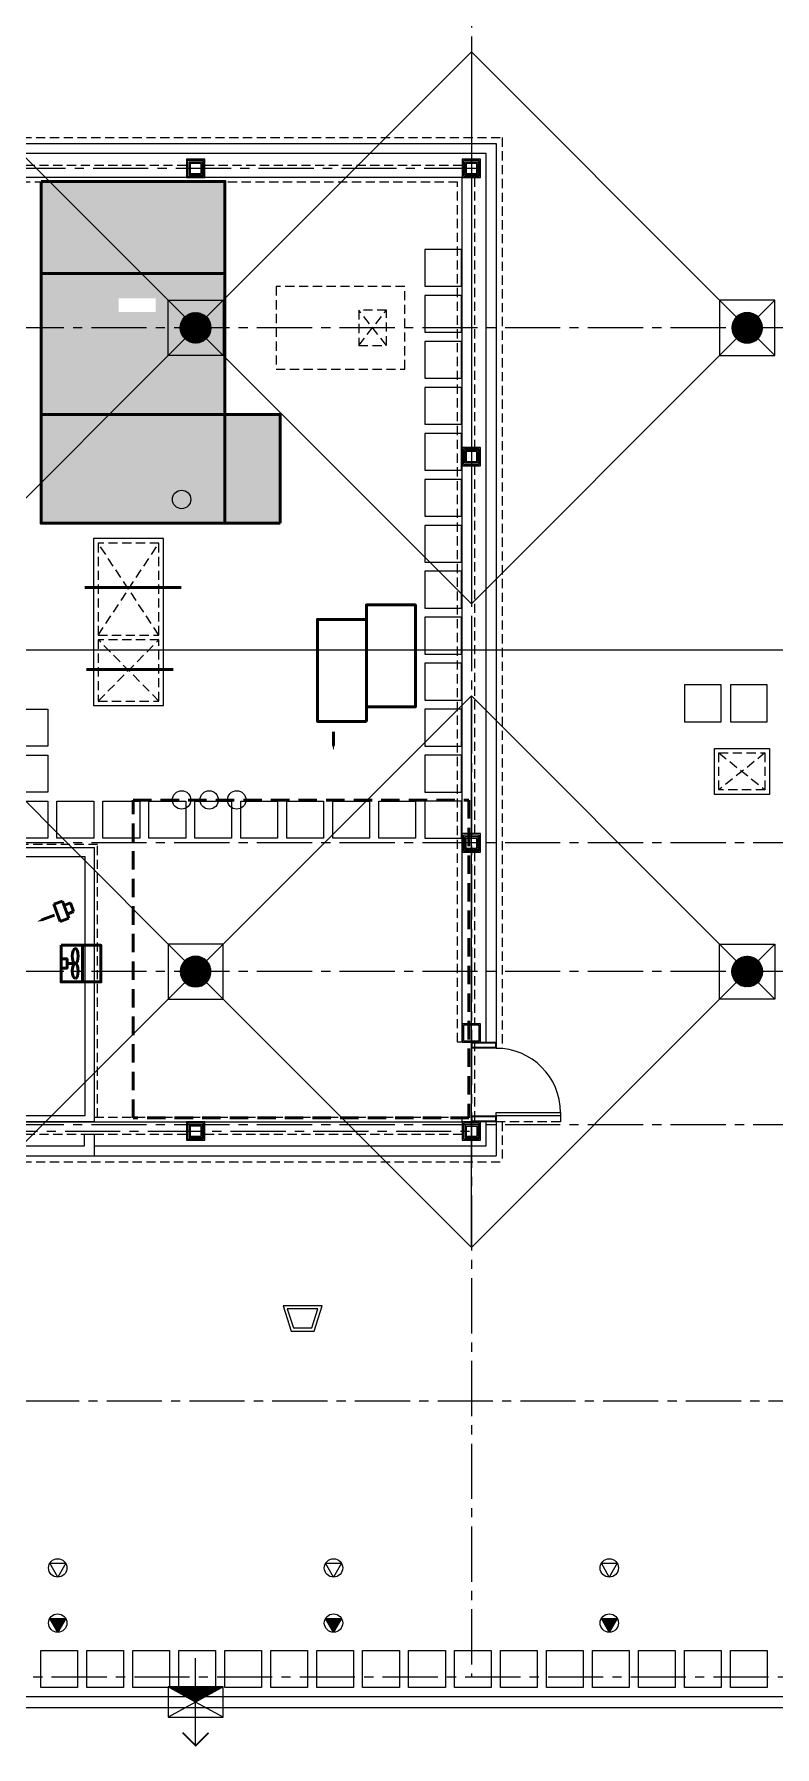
# Model space of a CAD drawing. Header units: inches. Extents: x 5893 to 9323, y 5265 to 7121.
# Drawn here: x 7503 to 7986, y 5284 to 6402 of the extents above; entities that cross this region are included whole.
import ezdxf

# ---------------------------------------------------------------- set-up
doc = ezdxf.new("R2010")
doc.units = ezdxf.units.IN
doc.header["$LTSCALE"] = 48
doc.header["$MEASUREMENT"] = 0
for name, pattern in [('CENTER2', [1.125, 0.75, -0.125, 0.125, -0.125]), ('DASHED2', [0.375, 0.25, -0.125]), ('HIDDEN2', [0.1875, 0.125, -0.0625])]:
    doc.linetypes.add(name, pattern=pattern)
doc.layers.get('0').update_dxf_attribs({"linetype": 'CONTINUOUS'})
for name, color, linetype in [('A_0_BLDGRD', 35, 'CENTER2'), ('A_9_CW_COPING', 2, 'CONTINUOUS'), ('A_9_PARAPET', 2, 'CONTINUOUS'), ('A_9_SCREEN WALL', 32, 'CONTINUOUS'), ('A_9_WALL', 31, 'CONTINUOUS'), ('A_MS_DRAINS', 7, 'CONTINUOUS'), ('A_MS_HATCH', 6, 'CONTINUOUS'), ('A_MS_HVAC', 2, 'CONTINUOUS'), ('A_MS_LIGHT', 3, 'CONTINUOUS'), ('A_MS_PAVERS', 1, 'CONTINUOUS'), ('A_MS_SLOPE_H', 3, 'CONTINUOUS'), ('A_MS_SLOPE_V', 1, 'CONTINUOUS'), ('columns', 2, 'CONTINUOUS'), ('M_1-9_DUCT', 9, 'CONTINUOUS'), ('M_2-9_SHAFT', 9, 'CONTINUOUS'), ('P_2-9_SLEEVE', 9, 'CONTINUOUS')]:
    doc.layers.add(name, color=color, linetype=linetype)
for name, color, linetype, lineweight in [('M-Anno-Text', 8, 'CONTINUOUS', 20), ('M-Cont', 230, 'CONTINUOUS', 50), ('M-Hvac-Eqpm', 34, 'CONTINUOUS', 50)]:
    doc.layers.add(name, color=color, linetype=linetype, lineweight=lineweight)

# ---------------------------------------------------------------- blocks, each defined once
blk = doc.blocks.new('RD-20DIA')
at = {"layer": 'A_MS_HATCH'}
h = blk.add_hatch(dxfattribs=at)
h.set_pattern_fill('ANSI37', color=256, scale=4, angle=90, style=0)
h.set_pattern_definition([(135, (-6240, -5706), (-0.35355339, -0.35355339), []), (225, (-6240, -5706), (0.35355339, -0.35355339), [])])
edge = h.paths.add_edge_path()
edge.add_arc((0, 0), 10, 0, 360)
at = {"layer": 'A_MS_DRAINS', "color": 30}
for p, q in [((-18, -18), (18, 18)), ((18, -18), (-18, 18))]:
    blk.add_line(p, q, dxfattribs=at)
at = {"layer": 'A_MS_DRAINS'}
blk.add_lwpolyline([(18, -18), (-18, -18), (-18, 18), (18, 18)], close=True, dxfattribs=at)
blk.add_circle((0, 0), 10, dxfattribs=at)
blk = doc.blocks.new('SD-6X24')
at = {"layer": 'A_MS_HATCH'}
h = blk.add_hatch(dxfattribs=at)
h.set_pattern_fill('ANSI37', color=256, scale=4, angle=270, style=0)
h.set_pattern_definition([(315, (-6969.3838, -6302.17434), (0.35355339, 0.35355339), []), (45, (-6969.3838, -6302.17434), (-0.35355339, 0.35355339), [])])
h.paths.add_polyline_path([(-18, -10), (0, 0), (18, -10)])
at = {"layer": 'A_MS_DRAINS'}
for p, q in [((0, 28.5), (0, -28.5)), ((-18, 10), (0, 0)), ((0, 0), (18, 10))]:
    blk.add_line(p, q, dxfattribs=at)
at = {"layer": 'A_MS_DRAINS', "const_width": 1}
blk.add_lwpolyline([(-8.5, 20), (0, 28.5), (8.5, 20)], dxfattribs=at)
at = {"layer": 'A_MS_DRAINS'}
for points in [[(-18, -10), (18, -10), (18, 10), (-18, 10)], [(-18, -10), (0, 0), (18, -10)]]:
    blk.add_lwpolyline(points, close=True, dxfattribs=at)
blk = doc.blocks.new('ARROWS')
blk.add_line((0, 0), (0.365, 0))
blk.add_solid([(0.365, 0.031), (0.365, -0.031), (0.5, 0)])
blk = doc.blocks.new('A$C5A135038')
at = {"layer": 'M-Hvac-Eqpm'}
blk.add_line((12, 22), (12, 16.7), dxfattribs=at)
for points in [[(24, 26), (0, 26), (0, 12), (24, 12)], [(15, 26), (9, 26), (9, 22), (15, 22)], [(24, 12), (0, 12), (0, 0), (24, 0)]]:
    blk.add_lwpolyline(points, close=True, dxfattribs=at)
for centre in [(7.1, 16.7), (16.9, 16.7)]:
    blk.add_ellipse(centre, major_axis=(-4.89, 0), ratio=0.393434, dxfattribs=at)
blk = doc.blocks.new('UHEATH')
for p, q in [((-1, 1), (-1, 0)), ((1, 1), (-1, 1)), ((-1, 0), (1, 0)), ((-0.5, 1.75), (0.5, 1.75)), ((-0.5, 1), (-0.5, 1.75)), ((0.5, 1.75), (0.5, 1)), ((1, 0), (1, 1))]:
    blk.add_line(p, q)

msp = doc.modelspace()

# ---------------------------------------------------------------- hatches: boundary and pattern name
at = {"layer": 'A_MS_HATCH'}
h = msp.add_hatch(dxfattribs=at)
h.set_pattern_fill('ANSI37', color=9, scale=4, angle=90, style=0)
h.set_pattern_definition([(225, (2439.64896, 11951.13416), (-0.35355339, 0.35355339), []), (135, (2439.64896, 11951.13416), (0.35355339, 0.35355339), [])])
h.paths.add_polyline_path([(7523.1961524, 5368), (7518, 5359), (7512.8038476, 5368)])
h = msp.add_hatch(dxfattribs=at)
h.set_pattern_fill('ANSI37', color=9, scale=4, angle=90, style=0)
h.set_pattern_definition([(225, (2619.64896, 11951.13416), (-0.35355339, 0.35355339), []), (135, (2619.64896, 11951.13416), (0.35355339, 0.35355339), [])])
h.paths.add_polyline_path([(7703.1961524, 5368), (7698, 5359), (7692.8038476, 5368)])
h = msp.add_hatch(dxfattribs=at)
h.set_pattern_fill('ANSI37', color=9, scale=4, angle=90, style=0)
h.set_pattern_definition([(225, (2799.64896, 11951.13416), (-0.35355339, 0.35355339), []), (135, (2799.64896, 11951.13416), (0.35355339, 0.35355339), [])])
h.paths.add_polyline_path([(7883.1961524, 5368), (7878, 5359), (7872.8038476, 5368)])
at = {"layer": 'A_MS_HVAC'}
h = msp.add_hatch(dxfattribs=at)
h.set_pattern_fill('DOTS', color=6, scale=84, style=0)
h.set_pattern_definition([(7e-15, (2e-12, 1440), (2.625, 5.25), [0, -5.25])])
h.paths.add_polyline_path([(7627.1002013, 6153.5), (7507.1002013, 6153.5), (7507.1002013, 6082.5), (7627.1002013, 6082.5)])
h.paths.add_polyline_path([(7627.1002013, 6082.5), (7663.1002013, 6082.5), (7663.1002013, 6153.5), (7627.1002013, 6153.5)])
h.paths.add_polyline_path([(7627.1002013, 6153.5), (7627.1002013, 6245.5), (7507.1002013, 6245.5), (7507.1002013, 6153.5)])
h.paths.add_polyline_path([(7557.8610795, 6220.3217166), (7557.8610795, 6229.3217166), (7581.8610795, 6229.3217166), (7581.8610795, 6220.3217166)], flags=16)
h.paths.add_polyline_path([(7627.1002013, 6245.5), (7627.1002013, 6305.5), (7507.1002013, 6305.5), (7507.1002013, 6245.5)])
h.paths.add_polyline_path([(6771.8983365, 6119.4439459), (6787.2811937, 6119.4439459), (6787.2811937, 6126.6439459), (6771.8983365, 6126.6439459)], flags=9)

# ---------------------------------------------------------------- linework, layer by layer
at = {"layer": 'A_0_BLDGRD'}
for p, q in [((7788, 6670), (7788, 5330)), ((7788, 6670), (7788, 5330)), ((8872, 6210), (6344, 6210)), ((8872, 6210), (6344, 6210)), ((8872, 5874), (6344, 5874)), ((8872, 5874), (6344, 5874)), ((8872, 5790), (6344, 5790)), ((8872, 5790), (6344, 5790)), ((8872, 5690), (6316, 5690)), ((8872, 5690), (6316, 5690)), ((6524, 5510), (8872, 5510)), ((6524, 5510), (8872, 5510)), ((6704, 5330), (8872, 5330)), ((6704, 5330), (8872, 5330))]:
    msp.add_line(p, q, dxfattribs=at)
at = {"layer": 'A_9_CW_COPING'}
for points in [[(6504, 5674.5), (6504, 5490), (6684, 5490), (6684, 5310), (8532, 5310), (8532, 5490), (8892, 5490), (8892, 6510), (8532, 6510), (8532, 6690), (6684, 6690), (6684, 6510), (6504, 6510), (6504, 6325.5)], [(6511, 5674.5), (6511, 5497), (6691, 5497), (6691, 5317), (8525, 5317), (8525, 5497), (8885, 5497), (8885, 6503), (8525, 6503), (8525, 6683), (6691, 6683), (6691, 6503), (6511, 6503), (6511, 6325.5)]]:
    msp.add_lwpolyline(points, dxfattribs=at)
at = {"layer": 'A_9_PARAPET'}
msp.add_lwpolyline([(7804.125, 5696.0029885), (7804.125, 5698.0029885), (7846.1190231, 5698.0029885), (7846.1190231, 5696.0029885)], close=True, dxfattribs=at)
msp.add_arc((7804.125, 5698.0029885), 41.9940231, 0, 90, dxfattribs=at)
at = {"layer": 'A_9_SCREEN WALL', "linetype": 'HIDDEN2'}
for p, q in [((6315.875, 6334.125), (7808.125, 6334.125)), ((7808.125, 6334.125), (7808.125, 5739.9970115)), ((7782, 5743.9970115), (7779, 5743.9970115)), ((7804.125, 5739.9970115), (7808.125, 5739.9970115)), ((7846.1190231, 5692.0029885), (7804.125, 5692.0029885)), ((7808.125, 5692.0029885), (7808.125, 5665.875)), ((7846.1190231, 5696.0029885), (7846.1190231, 5692.0029885)), ((6315.875, 5665.875), (7808.125, 5665.875))]:
    msp.add_line(p, q, dxfattribs=at)
at = {"layer": 'A_9_SCREEN WALL'}
for p, q in [((6319.875, 6330.125), (7804.125, 6330.125)), ((7797.625, 6323.625), (7450, 6323.625)), ((7797.625, 5743.9970115), (7797.625, 6323.625)), ((7804.125, 6330.125), (7804.125, 5743.9970115)), ((7797.625, 5676.375), (7797.625, 5692.0029885)), ((7804.125, 5692.0029885), (7804.125, 5669.875)), ((6977.75, 5676.375), (7535.5, 5676.375)), ((7535.5, 5676.375), (7535.5, 5684.0029885)), ((7535.5, 5684.0029885), (7542, 5684.0029885)), ((7542, 5676.375), (7797.625, 5676.375)), ((6319.875, 5669.875), (7804.125, 5669.875))]:
    msp.add_line(p, q, dxfattribs=at)
at = {"layer": 'A_9_SCREEN WALL', "color": 66, "linetype": 'CENTER2'}
for p, q in [((7793.1182862, 6314), (6334, 6314)), ((6334.7906211, 5686), (7793.1182862, 5686))]:
    msp.add_line(p, q, dxfattribs=at)
at = {"layer": 'A_9_SCREEN WALL', "color": 2, "linetype": 'HIDDEN2'}
for p, q in [((7434, 6315.9970115), (7602, 6315.9970115)), ((7614, 6315.9970115), (7782, 6315.9970115)), ((7790, 6307.9970115), (7790, 6132.0029885)), ((7790, 6119.9970115), (7790, 5880.0029885)), ((7790, 5867.9970115), (7790, 5756.0029885)), ((7790, 5743.9970115), (7790, 5692.0029885)), ((7434, 5684.0029885), (7602, 5684.0029885)), ((7614, 5684.0029885), (7782, 5684.0029885))]:
    msp.add_line(p, q, dxfattribs=at)
at = {"layer": 'A_9_SCREEN WALL', "color": 2}
for points in [[(7614, 6320.0029885), (7602, 6320.0029885), (7602, 6307.9970115), (7614, 6307.9970115)], [(7613.1182862, 6319.0473235), (7602.7906211, 6319.0473235), (7602.7906211, 6308.8455662), (7613.1182862, 6308.8455662)], [(7794, 6320.0029885), (7782, 6320.0029885), (7782, 6307.9970115), (7794, 6307.9970115)], [(7793.1182862, 6319.0473235), (7782.7906211, 6319.0473235), (7782.7906211, 6308.8455662), (7793.1182862, 6308.8455662)], [(7794, 6132.0029885), (7782, 6132.0029885), (7782, 6119.9970115), (7794, 6119.9970115)], [(7793.1182862, 6131.0473235), (7782.7906211, 6131.0473235), (7782.7906211, 6120.8455662), (7793.1182862, 6120.8455662)], [(7794, 5880.0029885), (7782, 5880.0029885), (7782, 5867.9970115), (7794, 5867.9970115)], [(7793.1182862, 5879.0473235), (7782.7906211, 5879.0473235), (7782.7906211, 5868.8455662), (7793.1182862, 5868.8455662)], [(7794, 5756.0029885), (7782, 5756.0029885), (7782, 5743.9970115), (7794, 5743.9970115)], [(7793.1182862, 5755.0473235), (7782.7906211, 5755.0473235), (7782.7906211, 5744.8455662), (7793.1182862, 5744.8455662)], [(7788.5, 5740.4970115), (7788.5, 5743.4970115), (7803.625, 5743.4970115), (7803.625, 5740.4970115)], [(7614, 5692.0029885), (7602, 5692.0029885), (7602, 5679.9970115), (7614, 5679.9970115)], [(7613.1182862, 5691.0473235), (7602.7906211, 5691.0473235), (7602.7906211, 5680.8455662), (7613.1182862, 5680.8455662)], [(7794, 5692.0029885), (7782, 5692.0029885), (7782, 5679.9970115), (7794, 5679.9970115)], [(7793.1182862, 5691.0473235), (7782.7906211, 5691.0473235), (7782.7906211, 5680.8455662), (7793.1182862, 5680.8455662)], [(7788.5, 5692.5029885), (7788.5, 5695.5029885), (7803.625, 5695.5029885), (7803.625, 5692.5029885)]]:
    msp.add_lwpolyline(points, close=True, dxfattribs=at)
at = {"layer": 'A_9_SCREEN WALL', "linetype": 'HIDDEN2'}
for points in [[(7779, 5743.9970115), (7779, 6304.9970115), (7450, 6304.9970115)], [(7543.96875, 5695.0029885), (7543.96875, 5873), (7495.96875, 5873)], [(7542, 5695.0029885), (7782, 5695.0029885)]]:
    msp.add_lwpolyline(points, dxfattribs=at)
at = {"layer": 'A_9_SCREEN WALL'}
for points in [[(7782, 5743.9970115), (7782, 6307.9970115), (7452, 6307.9970115)], [(6969.25, 5692.0029885), (7534, 5692.0029885)], [(7534, 5692.0029885), (7782, 5692.0029885)], [(7782, 5692.0029885), (7782, 5695.0029885)], [(7542, 5669.875), (7542, 5684.0029885)]]:
    msp.add_lwpolyline(points, dxfattribs=at)
at = {"layer": 'A_9_SCREEN WALL', "color": 2}
for points in [[(7788, 5739.9970115), (7788, 5743.9970115), (7804.125, 5743.9970115), (7804.125, 5739.9970115), (7788, 5739.9970115)], [(7788, 5692.0029885), (7788, 5696.0029885), (7804.125, 5696.0029885), (7804.125, 5692.0029885), (7788, 5692.0029885)]]:
    msp.add_lwpolyline(points, dxfattribs=at)
at = {"layer": 'A_9_WALL'}
for p, q in [((7495.96875, 5871), (7541.96875, 5871)), ((7541.96875, 5692.0029885), (7541.96875, 5871)), ((7495.96875, 5865), (7535.96875, 5865)), ((7535.96875, 5696.1279885), (7535.96875, 5865)), ((7541.96875, 5692.0029885), (6971.21875, 5692.0029885)), ((6977.71875, 5696.1279885), (7535.96875, 5696.1279885))]:
    msp.add_line(p, q, dxfattribs=at)
at = {"layer": 'A_MS_DRAINS', "color": 3}
for points in [[(7523.1961524, 5404), (7518, 5395), (7512.8038476, 5404)], [(7703.1961524, 5404), (7698, 5395), (7692.8038476, 5404)], [(7883.1961524, 5404), (7878, 5395), (7872.8038476, 5404)], [(7523.1961524, 5368), (7518, 5359), (7512.8038476, 5368)], [(7703.1961524, 5368), (7698, 5359), (7692.8038476, 5368)], [(7883.1961524, 5368), (7878, 5359), (7872.8038476, 5368)]]:
    msp.add_lwpolyline(points, close=True, dxfattribs=at)
for centre in [(7518, 5401), (7698, 5401), (7878, 5401), (7518, 5365), (7698, 5365), (7878, 5365)]:
    msp.add_circle(centre, 6, dxfattribs=at)
at = {"layer": 'A_MS_HVAC', "linetype": 'HIDDEN2'}
for p, q in [((7714.4997229, 6198.5), (7732.4997229, 6221.5)), ((7732.4997229, 6198.5), (7714.4997229, 6221.5))]:
    msp.add_line(p, q, dxfattribs=at)
for points in [[(7744.4997229, 6183), (7744.4997229, 6237), (7660.4997229, 6237), (7660.4997229, 6183)], [(7714.4997229, 6221.5), (7714.4997229, 6198.5), (7732.4997229, 6198.5), (7732.4997229, 6221.5)]]:
    msp.add_lwpolyline(points, close=True, dxfattribs=at)
at = {"layer": 'A_MS_LIGHT'}
for points in [[(7670.3925746, 5555.5123318), (7685.3074254, 5555.5123318), (7690.5945659, 5571.9429867), (7665.1054341, 5571.9429867)], [(7671.85, 5557.5123318), (7671.85, 5557.5123318), (7683.85, 5557.5123318), (7687.85, 5569.9429867), (7667.85, 5569.9429867), (7671.85, 5557.5123318)]]:
    msp.add_lwpolyline(points, close=True, dxfattribs=at)
at = {"layer": 'A_MS_PAVERS'}
for points in [[(7757.5, 6261.125), (7757.5, 6237.125), (7781.5, 6237.125), (7781.5, 6261.125)], [(7757.5, 6231.125), (7757.5, 6207.125), (7781.5, 6207.125), (7781.5, 6231.125)], [(7757.5, 6201.125), (7757.5, 6177.125), (7781.5, 6177.125), (7781.5, 6201.125)], [(7757.5, 6171.125), (7757.5, 6147.125), (7781.5, 6147.125), (7781.5, 6171.125)], [(7757.5, 6141.125), (7757.5, 6117.125), (7781.5, 6117.125), (7781.5, 6141.125)], [(7757.5, 6111.125), (7757.5, 6087.125), (7781.5, 6087.125), (7781.5, 6111.125)], [(7757.5, 6081.125), (7757.5, 6057.125), (7781.5, 6057.125), (7781.5, 6081.125)], [(7757.5, 6051.125), (7757.5, 6027.125), (7781.5, 6027.125), (7781.5, 6051.125)], [(7757.5, 6021.125), (7757.5, 5997.125), (7781.5, 5997.125), (7781.5, 6021.125)], [(7757.5, 5991.125), (7757.5, 5967.125), (7781.5, 5967.125), (7781.5, 5991.125)], [(7927, 5977), (7927, 5953), (7951, 5953), (7951, 5977)], [(7957, 5977), (7957, 5953), (7981, 5953), (7981, 5977)], [(7487.5, 5961.125), (7511.5, 5961.125), (7511.5, 5937.125), (7487.5, 5937.125)], [(7757.5, 5961.125), (7757.5, 5937.125), (7781.5, 5937.125), (7781.5, 5961.125)], [(7487.5, 5931.125), (7511.5, 5931.125), (7511.5, 5907.125), (7487.5, 5907.125)], [(7757.5, 5931.125), (7757.5, 5907.125), (7781.5, 5907.125), (7781.5, 5931.125)], [(7487.5, 5901.125), (7511.5, 5901.125), (7511.5, 5877.125), (7487.5, 5877.125)], [(7517.5, 5901.125), (7541.5, 5901.125), (7541.5, 5877.125), (7517.5, 5877.125)], [(7547.5, 5901.125), (7571.5, 5901.125), (7571.5, 5877.125), (7547.5, 5877.125)], [(7577.5, 5901.125), (7601.5, 5901.125), (7601.5, 5877.125), (7577.5, 5877.125)], [(7607.5, 5901.125), (7631.5, 5901.125), (7631.5, 5877.125), (7607.5, 5877.125)], [(7637.5, 5901.125), (7661.5, 5901.125), (7661.5, 5877.125), (7637.5, 5877.125)], [(7667.5, 5901.125), (7691.5, 5901.125), (7691.5, 5877.125), (7667.5, 5877.125)], [(7697.5, 5901.125), (7721.5, 5901.125), (7721.5, 5877.125), (7697.5, 5877.125)], [(7727.5, 5901.125), (7751.5, 5901.125), (7751.5, 5877.125), (7727.5, 5877.125)], [(7757.5, 5901.125), (7757.5, 5877.125), (7781.5, 5877.125), (7781.5, 5901.125)], [(7507, 5323), (7507, 5347), (7531, 5347), (7531, 5323)], [(7537, 5323), (7537, 5347), (7561, 5347), (7561, 5323)], [(7567, 5323), (7567, 5347), (7591, 5347), (7591, 5323)], [(7597, 5323), (7597, 5347), (7621, 5347), (7621, 5323)], [(7627, 5323), (7627, 5347), (7651, 5347), (7651, 5323)], [(7657, 5323), (7657, 5347), (7681, 5347), (7681, 5323)], [(7687, 5323), (7687, 5347), (7711, 5347), (7711, 5323)], [(7717, 5323), (7717, 5347), (7741, 5347), (7741, 5323)], [(7747, 5323), (7747, 5347), (7771, 5347), (7771, 5323)], [(7777, 5323), (7777, 5347), (7801, 5347), (7801, 5323)], [(7807, 5323), (7807, 5347), (7831, 5347), (7831, 5323)], [(7837, 5323), (7837, 5347), (7861, 5347), (7861, 5323)], [(7867, 5323), (7867, 5347), (7891, 5347), (7891, 5323)], [(7897, 5323), (7897, 5347), (7921, 5347), (7921, 5323)], [(7927, 5323), (7927, 5347), (7951, 5347), (7951, 5323)], [(7957, 5323), (7957, 5347), (7981, 5347), (7981, 5323)]]:
    msp.add_lwpolyline(points, close=True, dxfattribs=at)
at = {"layer": 'A_MS_SLOPE_H'}
for p, q in [((7788, 6390), (7788, 6030)), ((7452, 6000), (8885, 6000)), ((7788, 5610), (7788, 5970))]:
    msp.add_line(p, q, dxfattribs=at)
at = {"layer": 'A_MS_SLOPE_V'}
for p, q in [((7210.625, 6607.375), (7590, 6228)), ((7788, 6390), (7626, 6228)), ((7950, 6228), (7788, 6390)), ((7452, 6054), (7590, 6192)), ((7788, 6030), (7626, 6192)), ((7950, 6192), (7788, 6030)), ((7788, 5970), (7626, 5808)), ((7950, 5808), (7788, 5970)), ((7452, 5946), (7590, 5808)), ((7210.625, 5392.625), (7590, 5772)), ((7788, 5610), (7626, 5772)), ((7950, 5772), (7788, 5610))]:
    msp.add_line(p, q, dxfattribs=at)
at = {"layer": 'columns'}
for points in [[(7612.3913875, 6318.0823612), (7603.6828374, 6318.0823612), (7603.6828374, 6309.8263843), (7612.3913875, 6309.8263843)], [(7611.5096737, 6317.1266963), (7604.4734584, 6317.1266963), (7604.4734584, 6310.674939), (7611.5096737, 6310.674939)], [(7792.3913875, 6318.0823612), (7783.6828374, 6318.0823612), (7783.6828374, 6309.8263843), (7792.3913875, 6309.8263843)], [(7791.5096737, 6317.1266963), (7784.4734584, 6317.1266963), (7784.4734584, 6310.674939), (7791.5096737, 6310.674939)], [(7792.3913875, 6130.1623626), (7783.6828374, 6130.1623626), (7783.6828374, 6121.9063857), (7792.3913875, 6121.9063857)], [(7791.5096737, 6129.2066977), (7784.4734584, 6129.2066977), (7784.4734584, 6122.7549404), (7791.5096737, 6122.7549404)], [(7792.3474149, 5877.8439947), (7783.6388648, 5877.8439947), (7783.6388648, 5869.5880178), (7792.3474149, 5869.5880178)], [(7791.4657012, 5876.8883298), (7784.4294859, 5876.8883298), (7784.4294859, 5870.4365725), (7791.4657012, 5870.4365725)], [(7612.3913875, 5690.0823612), (7603.6828374, 5690.0823612), (7603.6828374, 5681.8263843), (7612.3913875, 5681.8263843)], [(7611.5096737, 5689.1266963), (7604.4734584, 5689.1266963), (7604.4734584, 5682.674939), (7611.5096737, 5682.674939)], [(7792.5405415, 5689.9902311), (7783.8319914, 5689.9902311), (7783.8319914, 5681.7342541), (7792.5405415, 5681.7342541)], [(7791.6588277, 5689.0345661), (7784.6226124, 5689.0345661), (7784.6226124, 5682.5828088), (7791.6588277, 5682.5828088)]]:
    msp.add_lwpolyline(points, close=True, dxfattribs=at)
at = {"layer": 'M-Cont'}
for p, q in [((7598.4923754, 6040.4721986), (7535.6470198, 6040.4721986)), ((7593.2491136, 5987.0221466), (7536.7491262, 5987.0221466))]:
    msp.add_line(p, q, dxfattribs=at)
at = {"layer": 'M-Hvac-Eqpm'}
for p, q in [((7507.1002013, 6245.5), (7627.1002013, 6245.5)), ((7507.1002013, 6153.5), (7627.1002013, 6153.5))]:
    msp.add_line(p, q, dxfattribs=at)
for points in [[(7507.1002013, 6305.5), (7627.1002013, 6305.5), (7627.1002013, 6082.5), (7507.1002013, 6082.5)], [(7663.1002013, 6082.5), (7627.1002013, 6082.5), (7627.1002013, 6153.5), (7663.1002013, 6153.5)], [(7719.5, 5962.7072126), (7719.5, 6029.2357375), (7751.5, 6029.2357375), (7751.5, 5962.7072126)], [(7719.5, 5953.2357375), (7719.5, 6019.7642625), (7687.5, 6019.7642625), (7687.5, 5953.2357375)]]:
    msp.add_lwpolyline(points, close=True, dxfattribs=at)
at = {"layer": 'M-Hvac-Eqpm', "linetype": 'DASHED2'}
msp.add_lwpolyline([(7567.161041, 5901.7724643), (7786.2916772, 5901.7724643), (7786.2916772, 5694.6079505), (7567.161041, 5694.6079505)], close=True, dxfattribs=at)
at = {"layer": 'M_1-9_DUCT', "linetype": 'HIDDEN2'}
for p, q in [((7584.03125, 6009.5), (7544.40625, 6069.5)), ((7544.40625, 6009.5), (7584.03125, 6069.5)), ((7584.03125, 5966.5), (7544.40625, 6006.5)), ((7544.40625, 5966.5), (7584.03125, 6006.5)), ((7949.59375, 5932.625), (7979.59375, 5908.625)), ((7979.59375, 5932.625), (7949.59375, 5908.625))]:
    msp.add_line(p, q, dxfattribs=at)
for points in [[(7544.40625, 6069.5), (7544.40625, 6009.5), (7584.03125, 6009.5), (7584.03125, 6069.5)], [(7544.40625, 6006.5), (7544.40625, 5966.5), (7584.03125, 5966.5), (7584.03125, 6006.5)], [(7979.59375, 5932.625), (7979.59375, 5908.625), (7949.59375, 5908.625), (7949.59375, 5932.625)]]:
    msp.add_lwpolyline(points, close=True, dxfattribs=at)
at = {"layer": 'M_2-9_SHAFT'}
for points in [[(7541.40625, 6072.5), (7541.40625, 5963.5), (7587.03125, 5963.5), (7587.03125, 6072.5)], [(7982.59375, 5935.625), (7982.59375, 5905.625), (7946.59375, 5905.625), (7946.59375, 5935.625)]]:
    msp.add_lwpolyline(points, close=True, dxfattribs=at)
at = {"layer": 'P_2-9_SLEEVE'}
for centre in [(7598.84375, 6098), (7598.84375, 5902), (7616.84375, 5902), (7634.84375, 5902)]:
    msp.add_circle(centre, 6, dxfattribs=at)

# ---------------------------------------------------------------- block references
for name, p, rotation in [('RD-20DIA', (7608, 6210), 180.0000000000002), ('SD-6X24', (7608, 5313.5), 180)]:
    msp.add_blockref(name, p, dxfattribs=dict(rotation=rotation))
at = {"xscale": -1}
for p, rotation in [((7968, 6210), 179.9999999999998), ((7608, 5790), 359.9999999999998)]:
    msp.add_blockref('RD-20DIA', p, dxfattribs=dict(at, rotation=rotation))
msp.add_blockref('RD-20DIA', (7968, 5790))
at = {"layer": 'M-Anno-Text', "rotation": 90}
msp.add_blockref('A$C5A135038', (7546.1374237, 5783.2402224), dxfattribs=at)
at = {"layer": 'M-Hvac-Eqpm'}
for name, p, xscale, yscale, zscale, rotation in [('ARROWS', (7697.9278117, 5946.3475859), -24, 24, 24, 90), ('UHEATH', (7517.4613709, 5828.3046727), 5.999999999999312, 5.999999999999312, 5.999999999999312, 290.2433901312118), ('ARROWS', (7515.822617, 5826.7095166), 24.00000000000001, 24.00000000000001, 24.00000000000001, 200.2433901312092)]:
    msp.add_blockref(name, p, dxfattribs=dict(at, xscale=xscale, yscale=yscale, zscale=zscale, rotation=rotation))

doc.saveas('drawing.dxf')
